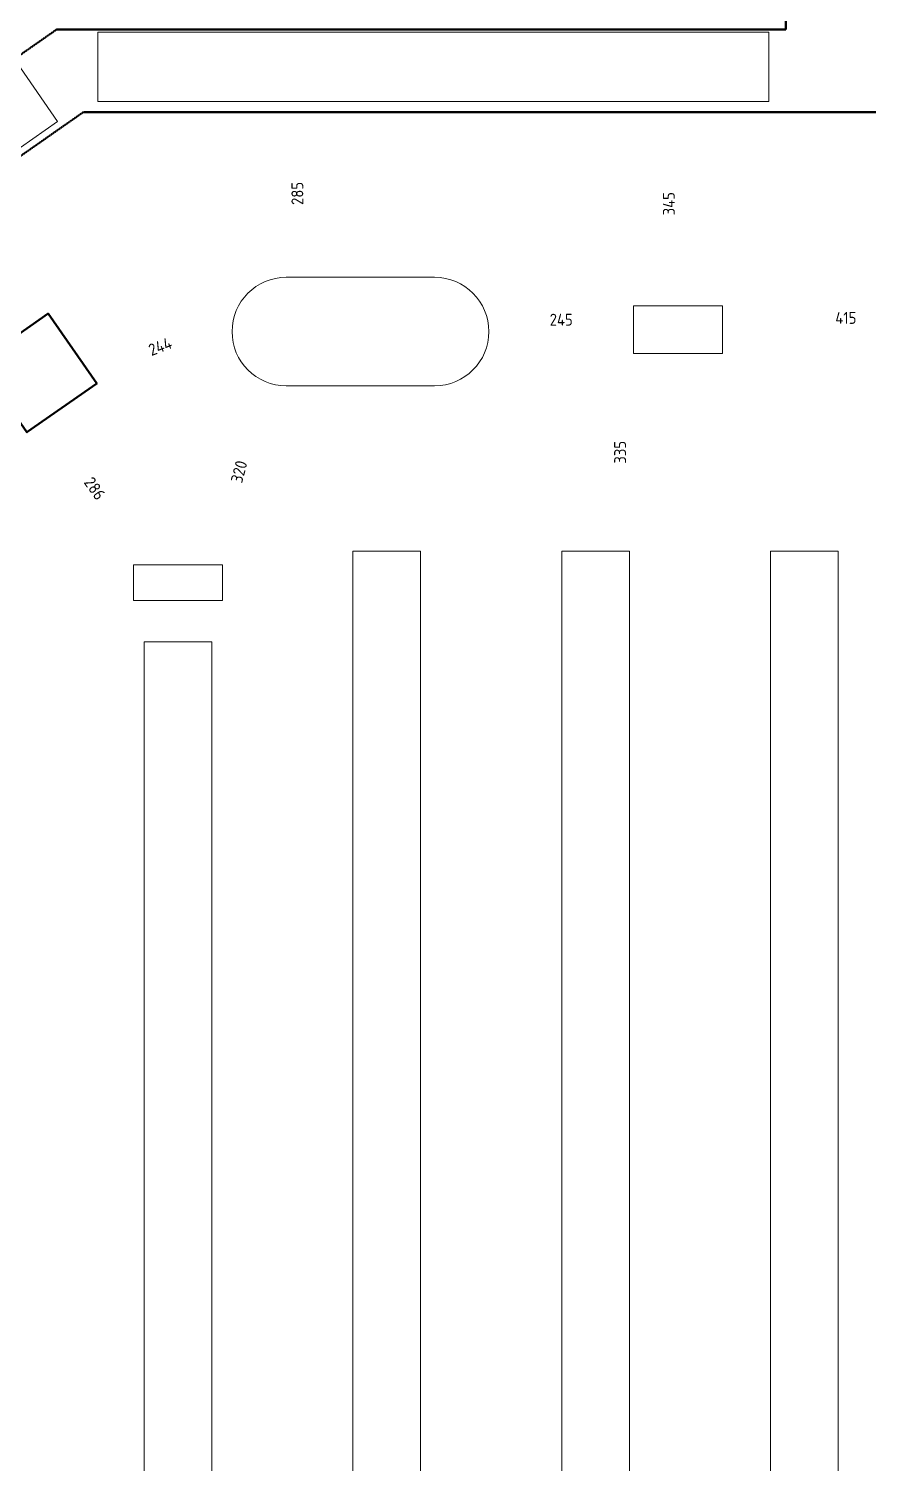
# Model space of a CAD drawing. Header units: millimetres. Extents: x 8265 to 78888, y 1905 to 34251.
# Drawn here: x 41415 to 42830, y 23062 to 25481 of the extents above; entities that cross this region are included whole.
import ezdxf

# ---------------------------------------------------------------- set-up
doc = ezdxf.new("R2010")
doc.units = ezdxf.units.MM
doc.linetypes.add('TRATTEGGIATA2', pattern=[0.375, 0.25, -0.125])
doc.layers.get('Defpoints').update_dxf_attribs({"lineweight": 0})
for name, color, linetype, lineweight in [('440_ALTRI_ELEMENTI_001-AM_0', 31, 'Continuous', 50), ('441_SERRAMENTI_001-AM_0', 1, 'Continuous', 0), ('461_LAYOUT_SCHEMA_001-AM_0', 11, 'Continuous', 50), ('461_LAYOUT_SCHEMATICO_001-AM_0', 11, 'Continuous', 0), ('461_SCHEMATICO_0', 11, 'Continuous', 0), ('464_LAY_OUT_TQ_001-AM_0', 2, 'Continuous', 0), ('AM_0', 7, 'Continuous', 50)]:
    doc.layers.add(name, color=color, linetype=linetype, lineweight=lineweight)
doc.styles.get("Standard").update_dxf_attribs({"font": 'isocp.shx'})
doc.styles.add('STYLE1', font='romans.shx', dxfattribs={"height": 1.5})
doc.dimstyles.new('Quote Svl', dxfattribs={"dimscale": 100, "dimtxt": 0.2, "dimasz": 0.15, "dimexe": 0, "dimexo": 0.2, "dimgap": 0.1, "dimtad": 1, "dimdec": 0, "dimrnd": 5, "dimdsep": 46, "dimtxsty": 'Standard', "dimblk": 'ARCHTICK', "dimcen": 0.2, "dimse1": 1, "dimse2": 1, "dimsd1": 1, "dimsd2": 1, "dimclrd": 256, "dimclre": 256, "dimclrt": 256, "dimadec": 0, "dimazin": 2, "dimtp": 0.1, "dimtm": 0.1, "dimtfac": 0.71, "dimtdec": 0, "dimtmove": 0, "dimatfit": 3, "dimldrblk": 'ARCHTICK', "dimfxl": 0, "dimtzin": 0, "dimlwd": -1, "dimlwe": -1, "dimarcsym": 0})
doc.dimstyles.new('Quote Svl$0', dxfattribs={"dimscale": 100, "dimtxt": 0.2, "dimasz": 0.15, "dimexe": 0, "dimexo": 0.2, "dimgap": 0.1, "dimtad": 1, "dimdec": 0, "dimdsep": 46, "dimtxsty": 'Standard', "dimblk": 'ARCHTICK', "dimcen": 0.2, "dimse1": 1, "dimse2": 1, "dimsd1": 1, "dimsd2": 1, "dimclrd": 256, "dimclre": 256, "dimclrt": 256, "dimadec": 0, "dimazin": 2, "dimtp": 0.1, "dimtm": 0.1, "dimtfac": 0.71, "dimtdec": 0, "dimtmove": 0, "dimatfit": 3, "dimldrblk": 'ARCHTICK', "dimfxl": 1, "dimtzin": 0, "dimlwd": -1, "dimlwe": -1, "dimarcsym": 0})

# ---------------------------------------------------------------- blocks, each defined once
blk = doc.blocks.new('PORTA-[REI-US]-SISTI-120')
at = {"ltscale": 20, "insert": (52.1, -2197.6), "char_height": 50, "attachment_point": 4, "rotation": 180, "style": 'STYLE1'}
blk.add_mtext('\\A1;', dxfattribs=at)
blk = doc.blocks.new('*D278')
at = {"layer": 'Defpoints', "color": 0, "transparency": 16777216}
for p in [(42244.3, 25618.6, 0), (42244.3, 25474.4, 1.8), (42294.2, 25474.4)]:
    blk.add_point(p, dxfattribs=at)
at = {"layer": '464_LAY_OUT_TQ_001-AM_0', "transparency": 16777216, "insert": (42274.2, 25527.7), "char_height": 20, "attachment_point": 5, "rotation": 90}
blk.add_mtext('145', dxfattribs=at)
blk = doc.blocks.new('_ArchTick')
at = {"layer": 'AM_0', "color": 0, "const_width": 0.15}
blk.add_lwpolyline([(-0.5, -0.5), (0.5, 0.5)], dxfattribs=at)
blk = doc.blocks.new('*D287')
at = {"layer": 'Defpoints', "color": 0, "transparency": 16777216}
for p in [(42432, 24933.1), (42459.7, 24933.1, 21.7), (42427.6, 24599.9, 19.9)]:
    blk.add_point(p, dxfattribs=at)
at = {"layer": '464_LAY_OUT_TQ_001-AM_0', "transparency": 16777216, "insert": (42412, 24766.5), "char_height": 20, "attachment_point": 5, "rotation": 90}
blk.add_mtext('335', dxfattribs=at)
blk = doc.blocks.new('*D288')
at = {"layer": 'Defpoints', "color": 0, "transparency": 16777216}
for p in [(42465, 25357.9, 20.8), (42514.2, 25357.9), (42465, 25013.1, 19.9)]:
    blk.add_point(p, dxfattribs=at)
at = {"layer": '464_LAY_OUT_TQ_001-AM_0', "transparency": 16777216, "insert": (42494.2, 25185.5), "char_height": 20, "attachment_point": 5, "rotation": 90}
blk.add_mtext('345', dxfattribs=at)
blk = doc.blocks.new('*D233')
at = {"layer": 'Defpoints', "color": 0, "transparency": 16777216}
for p in [(42584.7, 24973.1, -0.9), (43000.5, 24978.4, -0.9), (43000.5, 24973)]:
    blk.add_point(p, dxfattribs=at)
at = {"layer": '464_LAY_OUT_TQ_001-AM_0', "transparency": 16777216, "insert": (42792.6, 24993), "char_height": 20, "attachment_point": 5}
blk.add_mtext('415', dxfattribs=at)
blk = doc.blocks.new('*D226')
at = {"layer": 'Defpoints', "color": 0, "transparency": 16777216}
for p in [(41888, 25346.4), (41909.7, 25346.4, 22.7), (41909.7, 25059.2, 22.4)]:
    blk.add_point(p, dxfattribs=at)
at = {"layer": '464_LAY_OUT_TQ_001-AM_0', "transparency": 16777216, "insert": (41868, 25202.8), "char_height": 20, "attachment_point": 5, "rotation": 90}
blk.add_mtext('285', dxfattribs=at)
blk = doc.blocks.new('*D244')
at = {"layer": 'Defpoints', "color": 0, "transparency": 16777216}
for p in [(41822.6, 24884, 22.4), (41829.4, 24882.2), (41742, 24576.9, 20.8)]:
    blk.add_point(p, dxfattribs=at)
at = {"layer": '464_LAY_OUT_TQ_001-AM_0', "transparency": 16777216, "insert": (41769.7, 24733.7), "char_height": 20, "attachment_point": 5, "rotation": 75.2955}
blk.add_mtext('320', dxfattribs=at)
blk = doc.blocks.new('*D325')
at = {"layer": 'Defpoints', "color": 0, "transparency": 16777216}
for p in [(41757.9, 24970), (41757.9, 24970), (41530, 24882.5)]:
    blk.add_point(p, dxfattribs=at)
at = {"layer": '464_LAY_OUT_TQ_001-AM_0', "transparency": 16777216, "insert": (41636.8, 24944.9), "char_height": 20, "attachment_point": 5, "rotation": 21.0034}
blk.add_mtext('244', dxfattribs=at)
blk = doc.blocks.new('*D326')
at = {"layer": 'Defpoints', "color": 0, "transparency": 16777216}
for p in [(41428.2, 24811.3), (41428.2, 24811.3), (41592, 24576.9)]:
    blk.add_point(p, dxfattribs=at)
at = {"layer": '464_LAY_OUT_TQ_001-AM_0', "transparency": 16777216, "insert": (41526.5, 24705.5), "char_height": 20, "attachment_point": 5, "rotation": 304.9452}
blk.add_mtext('286', dxfattribs=at)
blk = doc.blocks.new('*D329')
at = {"layer": 'Defpoints', "color": 0, "transparency": 16777216}
for p in [(42190.9, 24969.9), (42434.7, 24970), (42434.7, 24969.9)]:
    blk.add_point(p, dxfattribs=at)
at = {"layer": '464_LAY_OUT_TQ_001-AM_0', "transparency": 16777216, "insert": (42312.8, 24990), "char_height": 20, "attachment_point": 5}
blk.add_mtext('245', dxfattribs=at)

msp = doc.modelspace()

# ---------------------------------------------------------------- linework, layer by layer
at = {"layer": '440_ALTRI_ELEMENTI_001-AM_0', "linetype": 'TRATTEGGIATA2'}
for p, q in [((42691.2, 25618.7), (42691.2, 25478.9)), ((40165, 24572.5), (41461.8, 25478.9)), ((42691.2, 25478.9), (41461.8, 25478.9)), ((40165, 24401.7), (41507.3, 25339.9))]:
    msp.add_line(p, q, dxfattribs=at)
msp.add_lwpolyline([(44790.2, 25339.9), (41507.3, 25339.9)], dxfattribs=at)
at = {"layer": '461_LAYOUT_SCHEMA_001-AM_0'}
msp.add_lwpolyline([(41330, 24917.9), (41447.7, 25000.2), (41530, 24882.5), (41412.2, 24800.2)], close=True, dxfattribs=at)
at = {"layer": '461_LAYOUT_SCHEMATICO_001-AM_0'}
msp.add_lwpolyline([(41192.4, 25268.5), (41401.5, 25414.6), (41463.8, 25323.9), (41255.5, 25178.2)], close=True, dxfattribs=at)
at = {"layer": '461_SCHEMATICO_0'}
for points in [[(42662.7, 25474.4), (41531.7, 25474.4), (41531.7, 25357.9), (42662.7, 25357.9)], [(42434.7, 25013.1), (42584.7, 25013.1), (42584.7, 24933.1), (42434.7, 24933.1)], [(42075.8, 22915.9), (41961.8, 22915.9), (41961.8, 24599.9), (42075.8, 24599.9)], [(42313.6, 24599.9), (42427.6, 24599.9), (42427.6, 22915.9), (42313.6, 22915.9)], [(42779.4, 22915.9), (42665.4, 22915.9), (42665.4, 24599.9), (42779.4, 24599.9)], [(41592, 24576.9), (41742, 24576.9), (41742, 24516.9), (41592, 24516.9)], [(41610, 24446.9), (41724, 24446.9), (41724, 22915.9), (41610, 22915.9)]]:
    msp.add_lwpolyline(points, close=True, dxfattribs=at)
msp.add_lwpolyline([(41849.4, 25061.4), (42099.4, 25061.4, -1), (42099.4, 24878.5), (41849.4, 24878.5, -1)], format="xyb", close=True, dxfattribs=at)

# ---------------------------------------------------------------- block references
at = {"layer": '441_SERRAMENTI_001-AM_0', "linetype": 'Continuous', "xscale": -1}
msp.add_blockref('PORTA-[REI-US]-SISTI-120', (41612.5, 27352.2), dxfattribs=at)
at = {"layer": '441_SERRAMENTI_001-AM_0', "linetype": 'Continuous'}
msp.add_blockref('PORTA-[REI-US]-SISTI-120', (42120.3, 26591.8), dxfattribs=at)

# ---------------------------------------------------------------- dimensions: what is measured, and where the dimension line sits
at = {"layer": '464_LAY_OUT_TQ_001-AM_0'}
dim = msp.add_linear_dim(base=(42294.2, 25474.4), p1=(42244.3, 25618.6, 0), p2=(42244.3, 25474.4, 1.8), angle=90, dimstyle='Quote Svl', dxfattribs=at)
dim.commit()
dim.dimension.update_dxf_attribs({"geometry": '*D278', "text_midpoint": (42294.2, 25527.7), "dimtype": 160})
dim = msp.add_linear_dim(base=(41888, 25346.4), p1=(41909.7, 25059.2, 22.4), p2=(41909.7, 25346.4, 22.7), angle=90, dimstyle='Quote Svl$0', override={"dimrnd": 5, "dimfxl": 0}, dxfattribs=at)
dim.commit()
dim.dimension.update_dxf_attribs({"geometry": '*D226', "text_midpoint": (41868, 25202.8)})
for base, p1, p2, picture, middle in [((42514.2, 25357.9, 1.8), (42465, 25013.1, 21.7), (42465, 25357.9, 22.7), '*D288', (42494.2, 25185.5, 1.8)), ((42432, 24933.1, 0.9), (42427.6, 24599.9, 20.8), (42459.7, 24933.1, 22.7), '*D287', (42412, 24766.5, 0.9))]:
    dim = msp.add_linear_dim(base=base, p1=p1, p2=p2, angle=90, dimstyle='Quote Svl', dxfattribs=at)
    dim.commit()
    dim.dimension.update_dxf_attribs({"geometry": picture, "text_midpoint": middle})
dim = msp.add_linear_dim(base=(43000.5, 24973, 0.9), p1=(42584.7, 24973.1), p2=(43000.5, 24978.4), dimstyle='Quote Svl', dxfattribs=at)
dim.commit()
dim.dimension.update_dxf_attribs({"geometry": '*D233', "text_midpoint": (42792.6, 24993, 0.9)})
dim = msp.add_linear_dim(base=(42434.7, 24970), p1=(42190.9, 24969.9), p2=(42434.7, 24969.9), dimstyle='Quote Svl$0', override={"dimrnd": 5, "dimfxl": 0}, dxfattribs=at)
dim.commit()
dim.dimension.update_dxf_attribs({"geometry": '*D329', "text_midpoint": (42312.8, 24990)})
for p1, p2, distance, override, picture, middle in [((41530, 24882.5), (41757.9, 24970), 0, {"dimtmove": 1}, '*D325', (41636.8, 24944.9)), ((41742, 24576.9, 20.8), (41822.6, 24884, 22.4), -7, {"dimrnd": 5, "dimfxl": 0}, '*D244', (41769.7, 24733.7)), ((41592, 24576.9), (41428.2, 24811.3), 0, {"dimtmove": 1}, '*D326', (41526.5, 24705.5))]:
    dim = msp.add_aligned_dim(p1=p1, p2=p2, distance=distance, dimstyle='Quote Svl$0', override=override, dxfattribs=at)
    dim.commit()
    dim.dimension.update_dxf_attribs({"geometry": picture, "text_midpoint": middle})

doc.saveas('drawing.dxf')
